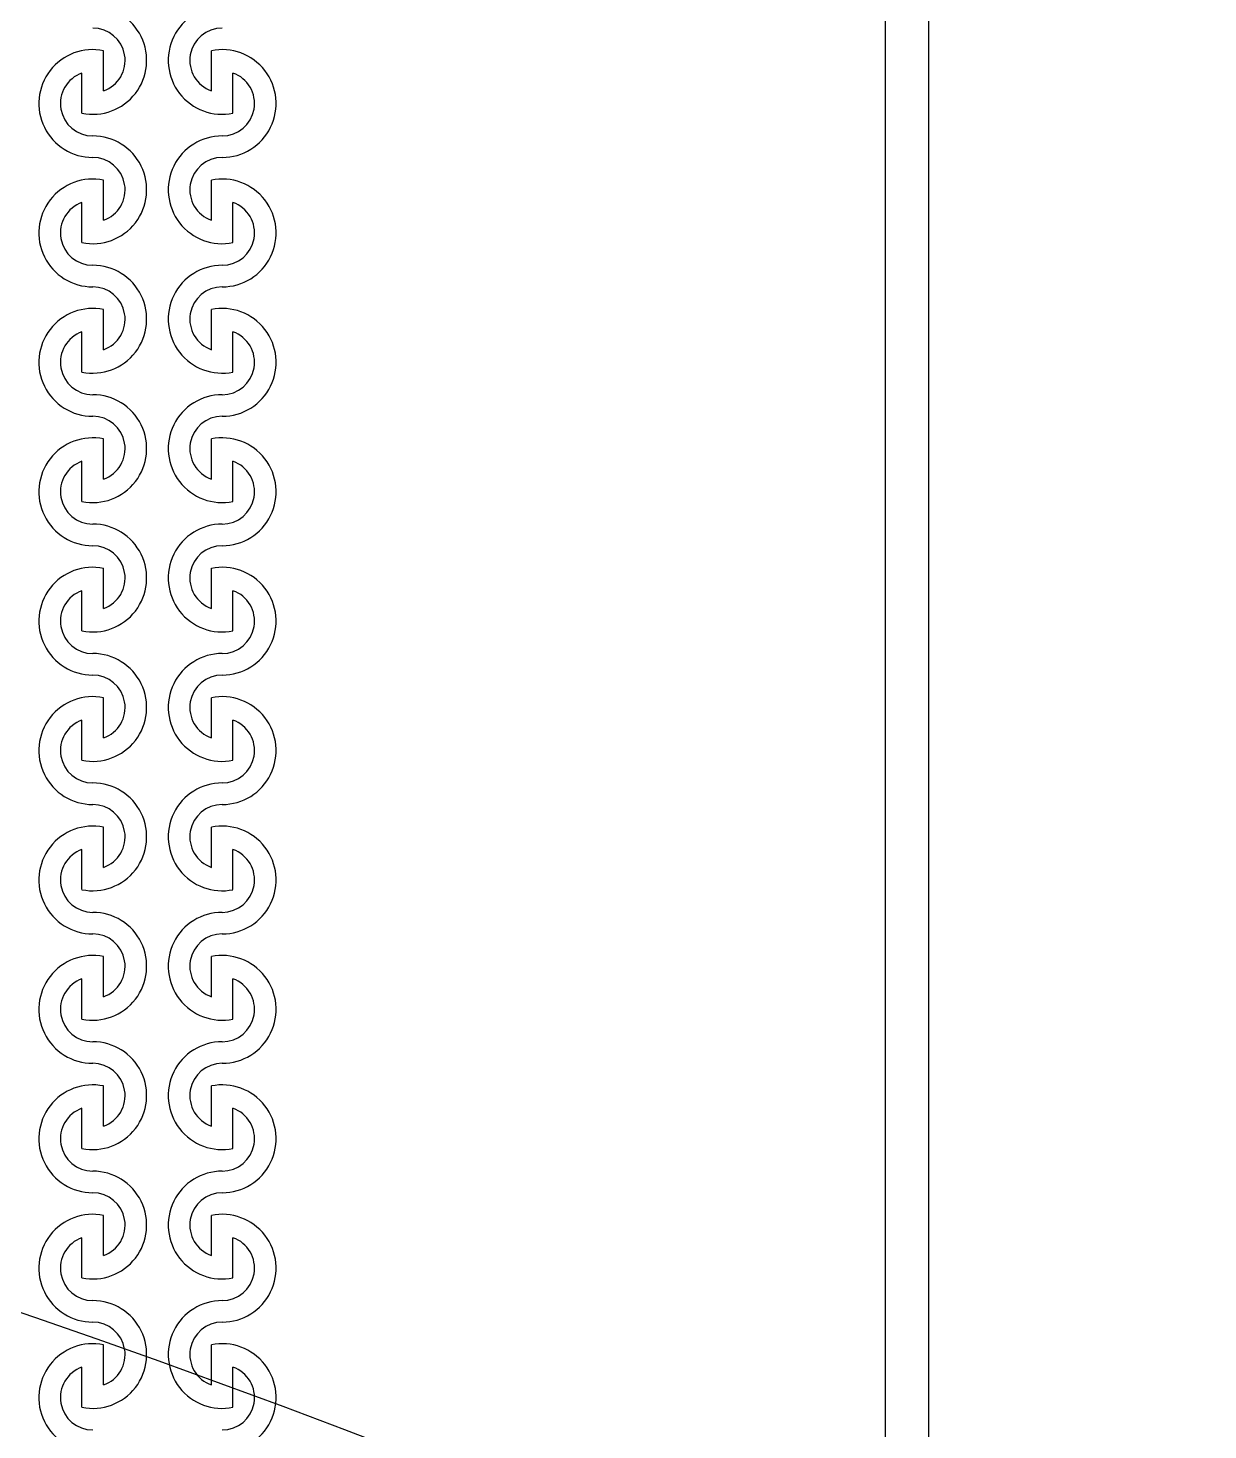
# Model space of a CAD drawing. Header units: millimetres. Extents: x 45556 to 173556, y 25313 to 153313.
# Drawn here: x 135205 to 137940, y 98688 to 101938 of the extents above; entities that cross this region are included whole.
import ezdxf

# ---------------------------------------------------------------- set-up
doc = ezdxf.new("R2010")
doc.units = ezdxf.units.MM
doc.layers.add('CLEAR', color=140, linetype='Continuous')

msp = doc.modelspace()

# ---------------------------------------------------------------- linework, layer by layer
for centre, radius in [((127056.2, 103313.2), 25000), ((127056.2, 103313.2), 15000), ((127056.2, 75313.2), 25000)]:
    msp.add_circle(centre, radius)
at = {"layer": 'CLEAR'}
for p, q in [((137191.9, 102900.4), (137191.9, 97213.2)), ((137291.9, 102859), (137291.9, 97171.8)), ((135379.8, 101792.5), (135379.8, 101885.7)), ((135379.8, 101792.5), (135379.8, 101885.7)), ((135379.8, 101792.5), (135379.8, 101885.7)), ((135379.8, 101792.5), (135379.8, 101885.7)), ((135629.8, 101792.5), (135629.8, 101885.7)), ((135629.8, 101792.5), (135629.8, 101885.7)), ((135629.8, 101792.5), (135629.8, 101885.7)), ((135629.8, 101792.5), (135629.8, 101885.7)), ((135329.8, 101740.8), (135329.8, 101833.9)), ((135329.8, 101740.8), (135329.8, 101833.9)), ((135329.8, 101740.8), (135329.8, 101833.9)), ((135329.8, 101740.8), (135329.8, 101833.9)), ((135679.8, 101740.8), (135679.8, 101833.9)), ((135679.8, 101740.8), (135679.8, 101833.9)), ((135679.8, 101740.8), (135679.8, 101833.9)), ((135679.8, 101740.8), (135679.8, 101833.9)), ((135379.8, 101492.5), (135379.8, 101585.7)), ((135379.8, 101492.5), (135379.8, 101585.7)), ((135379.8, 101492.5), (135379.8, 101585.7)), ((135379.8, 101492.5), (135379.8, 101585.7)), ((135629.8, 101492.5), (135629.8, 101585.7)), ((135629.8, 101492.5), (135629.8, 101585.7)), ((135629.8, 101492.5), (135629.8, 101585.7)), ((135629.8, 101492.5), (135629.8, 101585.7)), ((135329.8, 101440.8), (135329.8, 101533.9)), ((135329.8, 101440.8), (135329.8, 101533.9)), ((135329.8, 101440.8), (135329.8, 101533.9)), ((135329.8, 101440.8), (135329.8, 101533.9)), ((135679.8, 101440.8), (135679.8, 101533.9)), ((135679.8, 101440.8), (135679.8, 101533.9)), ((135679.8, 101440.8), (135679.8, 101533.9)), ((135679.8, 101440.8), (135679.8, 101533.9)), ((135379.8, 101192.5), (135379.8, 101285.7)), ((135379.8, 101192.5), (135379.8, 101285.7)), ((135379.8, 101192.5), (135379.8, 101285.7)), ((135379.8, 101192.5), (135379.8, 101285.7)), ((135629.8, 101192.5), (135629.8, 101285.7)), ((135629.8, 101192.5), (135629.8, 101285.7)), ((135629.8, 101192.5), (135629.8, 101285.7)), ((135629.8, 101192.5), (135629.8, 101285.7)), ((135329.8, 101140.8), (135329.8, 101233.9)), ((135329.8, 101140.8), (135329.8, 101233.9)), ((135329.8, 101140.8), (135329.8, 101233.9)), ((135329.8, 101140.8), (135329.8, 101233.9)), ((135679.8, 101140.8), (135679.8, 101233.9)), ((135679.8, 101140.8), (135679.8, 101233.9)), ((135679.8, 101140.8), (135679.8, 101233.9)), ((135679.8, 101140.8), (135679.8, 101233.9)), ((135379.8, 100892.5), (135379.8, 100985.7)), ((135379.8, 100892.5), (135379.8, 100985.7)), ((135379.8, 100892.5), (135379.8, 100985.7)), ((135379.8, 100892.5), (135379.8, 100985.7)), ((135629.8, 100892.5), (135629.8, 100985.7)), ((135629.8, 100892.5), (135629.8, 100985.7)), ((135629.8, 100892.5), (135629.8, 100985.7)), ((135629.8, 100892.5), (135629.8, 100985.7)), ((135329.8, 100840.8), (135329.8, 100933.9)), ((135329.8, 100840.8), (135329.8, 100933.9)), ((135329.8, 100840.8), (135329.8, 100933.9)), ((135329.8, 100840.8), (135329.8, 100933.9)), ((135679.8, 100840.8), (135679.8, 100933.9)), ((135679.8, 100840.8), (135679.8, 100933.9)), ((135679.8, 100840.8), (135679.8, 100933.9)), ((135679.8, 100840.8), (135679.8, 100933.9)), ((135379.8, 100592.5), (135379.8, 100685.7)), ((135379.8, 100592.5), (135379.8, 100685.7)), ((135379.8, 100592.5), (135379.8, 100685.7)), ((135379.8, 100592.5), (135379.8, 100685.7)), ((135629.8, 100592.5), (135629.8, 100685.7)), ((135629.8, 100592.5), (135629.8, 100685.7)), ((135629.8, 100592.5), (135629.8, 100685.7)), ((135629.8, 100592.5), (135629.8, 100685.7)), ((135329.8, 100540.8), (135329.8, 100633.9)), ((135329.8, 100540.8), (135329.8, 100633.9)), ((135329.8, 100540.8), (135329.8, 100633.9)), ((135329.8, 100540.8), (135329.8, 100633.9)), ((135679.8, 100540.8), (135679.8, 100633.9)), ((135679.8, 100540.8), (135679.8, 100633.9)), ((135679.8, 100540.8), (135679.8, 100633.9)), ((135679.8, 100540.8), (135679.8, 100633.9)), ((135379.8, 100292.5), (135379.8, 100385.7)), ((135379.8, 100292.5), (135379.8, 100385.7)), ((135379.8, 100292.5), (135379.8, 100385.7)), ((135379.8, 100292.5), (135379.8, 100385.7)), ((135629.8, 100292.5), (135629.8, 100385.7)), ((135629.8, 100292.5), (135629.8, 100385.7)), ((135629.8, 100292.5), (135629.8, 100385.7)), ((135629.8, 100292.5), (135629.8, 100385.7)), ((135329.8, 100240.8), (135329.8, 100333.9)), ((135329.8, 100240.8), (135329.8, 100333.9)), ((135329.8, 100240.8), (135329.8, 100333.9)), ((135329.8, 100240.8), (135329.8, 100333.9)), ((135679.8, 100240.8), (135679.8, 100333.9)), ((135679.8, 100240.8), (135679.8, 100333.9)), ((135679.8, 100240.8), (135679.8, 100333.9)), ((135679.8, 100240.8), (135679.8, 100333.9)), ((135379.8, 99992.5), (135379.8, 100085.7)), ((135379.8, 99992.5), (135379.8, 100085.7)), ((135379.8, 99992.5), (135379.8, 100085.7)), ((135379.8, 99992.5), (135379.8, 100085.7)), ((135629.8, 99992.5), (135629.8, 100085.7)), ((135629.8, 99992.5), (135629.8, 100085.7)), ((135629.8, 99992.5), (135629.8, 100085.7)), ((135629.8, 99992.5), (135629.8, 100085.7)), ((135329.8, 99940.8), (135329.8, 100033.9)), ((135329.8, 99940.8), (135329.8, 100033.9)), ((135329.8, 99940.8), (135329.8, 100033.9)), ((135329.8, 99940.8), (135329.8, 100033.9)), ((135679.8, 99940.8), (135679.8, 100033.9)), ((135679.8, 99940.8), (135679.8, 100033.9)), ((135679.8, 99940.8), (135679.8, 100033.9)), ((135679.8, 99940.8), (135679.8, 100033.9)), ((135379.8, 99692.5), (135379.8, 99785.7)), ((135379.8, 99692.5), (135379.8, 99785.7)), ((135379.8, 99692.5), (135379.8, 99785.7)), ((135379.8, 99692.5), (135379.8, 99785.7)), ((135629.8, 99692.5), (135629.8, 99785.7)), ((135629.8, 99692.5), (135629.8, 99785.7)), ((135629.8, 99692.5), (135629.8, 99785.7)), ((135629.8, 99692.5), (135629.8, 99785.7)), ((135329.8, 99640.8), (135329.8, 99733.9)), ((135329.8, 99640.8), (135329.8, 99733.9)), ((135329.8, 99640.8), (135329.8, 99733.9)), ((135329.8, 99640.8), (135329.8, 99733.9)), ((135679.8, 99640.8), (135679.8, 99733.9)), ((135679.8, 99640.8), (135679.8, 99733.9)), ((135679.8, 99640.8), (135679.8, 99733.9)), ((135679.8, 99640.8), (135679.8, 99733.9)), ((135379.8, 99392.5), (135379.8, 99485.7)), ((135379.8, 99392.5), (135379.8, 99485.7)), ((135379.8, 99392.5), (135379.8, 99485.7)), ((135379.8, 99392.5), (135379.8, 99485.7)), ((135629.8, 99392.5), (135629.8, 99485.7)), ((135629.8, 99392.5), (135629.8, 99485.7)), ((135629.8, 99392.5), (135629.8, 99485.7)), ((135629.8, 99392.5), (135629.8, 99485.7)), ((135329.8, 99340.8), (135329.8, 99433.9)), ((135329.8, 99340.8), (135329.8, 99433.9)), ((135329.8, 99340.8), (135329.8, 99433.9)), ((135329.8, 99340.8), (135329.8, 99433.9)), ((135679.8, 99340.8), (135679.8, 99433.9)), ((135679.8, 99340.8), (135679.8, 99433.9)), ((135679.8, 99340.8), (135679.8, 99433.9)), ((135679.8, 99340.8), (135679.8, 99433.9)), ((135379.8, 99092.5), (135379.8, 99185.7)), ((135379.8, 99092.5), (135379.8, 99185.7)), ((135379.8, 99092.5), (135379.8, 99185.7)), ((135379.8, 99092.5), (135379.8, 99185.7)), ((135629.8, 99092.5), (135629.8, 99185.7)), ((135629.8, 99092.5), (135629.8, 99185.7)), ((135629.8, 99092.5), (135629.8, 99185.7)), ((135629.8, 99092.5), (135629.8, 99185.7)), ((135329.8, 99040.8), (135329.8, 99133.9)), ((135329.8, 99040.8), (135329.8, 99133.9)), ((135329.8, 99040.8), (135329.8, 99133.9)), ((135329.8, 99040.8), (135329.8, 99133.9)), ((135679.8, 99040.8), (135679.8, 99133.9)), ((135679.8, 99040.8), (135679.8, 99133.9)), ((135679.8, 99040.8), (135679.8, 99133.9)), ((135679.8, 99040.8), (135679.8, 99133.9)), ((135379.8, 98792.5), (135379.8, 98885.7)), ((135379.8, 98792.5), (135379.8, 98885.7)), ((135379.8, 98792.5), (135379.8, 98885.7)), ((135379.8, 98792.5), (135379.8, 98885.7)), ((135629.8, 98792.5), (135629.8, 98885.7)), ((135629.8, 98792.5), (135629.8, 98885.7)), ((135629.8, 98792.5), (135629.8, 98885.7)), ((135629.8, 98792.5), (135629.8, 98885.7)), ((135329.8, 98740.8), (135329.8, 98833.9)), ((135329.8, 98740.8), (135329.8, 98833.9)), ((135329.8, 98740.8), (135329.8, 98833.9)), ((135329.8, 98740.8), (135329.8, 98833.9)), ((135679.8, 98740.8), (135679.8, 98833.9)), ((135679.8, 98740.8), (135679.8, 98833.9)), ((135679.8, 98740.8), (135679.8, 98833.9)), ((135679.8, 98740.8), (135679.8, 98833.9))]:
    msp.add_line(p, q, dxfattribs=at)
for centre, radius, start, end in [((135354.8, 101863.2), 125, 258.463, 90), ((135354.8, 101863.2), 125, 258.463, 90), ((135654.8, 101863.2), 125, 90, 281.537), ((135654.8, 101863.2), 125, 90, 281.537), ((135354.8, 101863.2), 75, 289.4712, 90), ((135354.8, 101863.2), 75, 289.4712, 90), ((135654.8, 101863.2), 75, 90, 250.5288), ((135654.8, 101863.2), 75, 90, 250.5288), ((135354.8, 101763.2), 125, 78.463, 270), ((135354.8, 101763.2), 125, 78.463, 270), ((135654.8, 101763.2), 125, 270, 101.537), ((135654.8, 101763.2), 125, 270, 101.537), ((135354.8, 101763.2), 75, 109.4712, 270), ((135354.8, 101763.2), 75, 109.4712, 270), ((135654.8, 101763.2), 75, 270, 70.5288), ((135654.8, 101763.2), 75, 270, 70.5288), ((135354.8, 101563.2), 125, 258.463, 90), ((135354.8, 101563.2), 125, 258.463, 90), ((135654.8, 101563.2), 125, 90, 281.537), ((135654.8, 101563.2), 125, 90, 281.537), ((135354.8, 101563.2), 75, 289.4712, 90), ((135354.8, 101563.2), 75, 289.4712, 90), ((135654.8, 101563.2), 75, 90, 250.5288), ((135654.8, 101563.2), 75, 90, 250.5288), ((135354.8, 101463.2), 125, 78.463, 270), ((135354.8, 101463.2), 125, 78.463, 270), ((135654.8, 101463.2), 125, 270, 101.537), ((135654.8, 101463.2), 125, 270, 101.537), ((135354.8, 101463.2), 75, 109.4712, 270), ((135354.8, 101463.2), 75, 109.4712, 270), ((135654.8, 101463.2), 75, 270, 70.5288), ((135654.8, 101463.2), 75, 270, 70.5288), ((135354.8, 101263.2), 125, 258.463, 90), ((135354.8, 101263.2), 125, 258.463, 90), ((135654.8, 101263.2), 125, 90, 281.537), ((135654.8, 101263.2), 125, 90, 281.537), ((135354.8, 101263.2), 75, 289.4712, 90), ((135354.8, 101263.2), 75, 289.4712, 90), ((135654.8, 101263.2), 75, 90, 250.5288), ((135654.8, 101263.2), 75, 90, 250.5288), ((135354.8, 101163.2), 125, 78.463, 270), ((135354.8, 101163.2), 125, 78.463, 270), ((135654.8, 101163.2), 125, 270, 101.537), ((135654.8, 101163.2), 125, 270, 101.537), ((135354.8, 101163.2), 75, 109.4712, 270), ((135354.8, 101163.2), 75, 109.4712, 270), ((135654.8, 101163.2), 75, 270, 70.5288), ((135654.8, 101163.2), 75, 270, 70.5288), ((135354.8, 100963.2), 125, 258.463, 90), ((135354.8, 100963.2), 125, 258.463, 90), ((135654.8, 100963.2), 125, 90, 281.537), ((135654.8, 100963.2), 125, 90, 281.537), ((135354.8, 100963.2), 75, 289.4712, 90), ((135354.8, 100963.2), 75, 289.4712, 90), ((135654.8, 100963.2), 75, 90, 250.5288), ((135654.8, 100963.2), 75, 90, 250.5288), ((135354.8, 100863.2), 125, 78.463, 270), ((135354.8, 100863.2), 125, 78.463, 270), ((135654.8, 100863.2), 125, 270, 101.537), ((135654.8, 100863.2), 125, 270, 101.537), ((135354.8, 100863.2), 75, 109.4712, 270), ((135354.8, 100863.2), 75, 109.4712, 270), ((135654.8, 100863.2), 75, 270, 70.5288), ((135654.8, 100863.2), 75, 270, 70.5288), ((135354.8, 100663.2), 125, 258.463, 90), ((135354.8, 100663.2), 125, 258.463, 90), ((135654.8, 100663.2), 125, 90, 281.537), ((135654.8, 100663.2), 125, 90, 281.537), ((135354.8, 100663.2), 75, 289.4712, 90), ((135354.8, 100663.2), 75, 289.4712, 90), ((135654.8, 100663.2), 75, 90, 250.5288), ((135654.8, 100663.2), 75, 90, 250.5288), ((135354.8, 100563.2), 125, 78.463, 270), ((135354.8, 100563.2), 125, 78.463, 270), ((135654.8, 100563.2), 125, 270, 101.537), ((135654.8, 100563.2), 125, 270, 101.537), ((135354.8, 100563.2), 75, 109.4712, 270), ((135354.8, 100563.2), 75, 109.4712, 270), ((135654.8, 100563.2), 75, 270, 70.5288), ((135654.8, 100563.2), 75, 270, 70.5288), ((135354.8, 100363.2), 125, 258.463, 90), ((135354.8, 100363.2), 125, 258.463, 90), ((135654.8, 100363.2), 125, 90, 281.537), ((135654.8, 100363.2), 125, 90, 281.537), ((135354.8, 100363.2), 75, 289.4712, 90), ((135354.8, 100363.2), 75, 289.4712, 90), ((135654.8, 100363.2), 75, 90, 250.5288), ((135654.8, 100363.2), 75, 90, 250.5288), ((135354.8, 100263.2), 125, 78.463, 270), ((135354.8, 100263.2), 125, 78.463, 270), ((135654.8, 100263.2), 125, 270, 101.537), ((135654.8, 100263.2), 125, 270, 101.537), ((135354.8, 100263.2), 75, 109.4712, 270), ((135354.8, 100263.2), 75, 109.4712, 270), ((135654.8, 100263.2), 75, 270, 70.5288), ((135654.8, 100263.2), 75, 270, 70.5288), ((135354.8, 100063.2), 125, 258.463, 90), ((135354.8, 100063.2), 125, 258.463, 90), ((135654.8, 100063.2), 125, 90, 281.537), ((135654.8, 100063.2), 125, 90, 281.537), ((135354.8, 100063.2), 75, 289.4712, 90), ((135354.8, 100063.2), 75, 289.4712, 90), ((135654.8, 100063.2), 75, 90, 250.5288), ((135654.8, 100063.2), 75, 90, 250.5288), ((135354.8, 99963.2), 125, 78.463, 270), ((135354.8, 99963.2), 125, 78.463, 270), ((135654.8, 99963.2), 125, 270, 101.537), ((135654.8, 99963.2), 125, 270, 101.537), ((135354.8, 99963.2), 75, 109.4712, 270), ((135354.8, 99963.2), 75, 109.4712, 270), ((135654.8, 99963.2), 75, 270, 70.5288), ((135654.8, 99963.2), 75, 270, 70.5288), ((135354.8, 99763.2), 125, 258.463, 90), ((135354.8, 99763.2), 125, 258.463, 90), ((135654.8, 99763.2), 125, 90, 281.537), ((135654.8, 99763.2), 125, 90, 281.537), ((135354.8, 99763.2), 75, 289.4712, 90), ((135354.8, 99763.2), 75, 289.4712, 90), ((135654.8, 99763.2), 75, 90, 250.5288), ((135654.8, 99763.2), 75, 90, 250.5288), ((135354.8, 99663.2), 125, 78.463, 270), ((135354.8, 99663.2), 125, 78.463, 270), ((135654.8, 99663.2), 125, 270, 101.537), ((135654.8, 99663.2), 125, 270, 101.537), ((135354.8, 99663.2), 75, 109.4712, 270), ((135354.8, 99663.2), 75, 109.4712, 270), ((135654.8, 99663.2), 75, 270, 70.5288), ((135654.8, 99663.2), 75, 270, 70.5288), ((135354.8, 99463.2), 125, 258.463, 90), ((135354.8, 99463.2), 125, 258.463, 90), ((135654.8, 99463.2), 125, 90, 281.537), ((135654.8, 99463.2), 125, 90, 281.537), ((135354.8, 99463.2), 75, 289.4712, 90), ((135354.8, 99463.2), 75, 289.4712, 90), ((135654.8, 99463.2), 75, 90, 250.5288), ((135654.8, 99463.2), 75, 90, 250.5288), ((135354.8, 99363.2), 125, 78.463, 270), ((135354.8, 99363.2), 125, 78.463, 270), ((135654.8, 99363.2), 125, 270, 101.537), ((135654.8, 99363.2), 125, 270, 101.537), ((135354.8, 99363.2), 75, 109.4712, 270), ((135354.8, 99363.2), 75, 109.4712, 270), ((135654.8, 99363.2), 75, 270, 70.5288), ((135654.8, 99363.2), 75, 270, 70.5288), ((135354.8, 99163.2), 125, 258.463, 90), ((135354.8, 99163.2), 125, 258.463, 90), ((135654.8, 99163.2), 125, 90, 281.537), ((135654.8, 99163.2), 125, 90, 281.537), ((135354.8, 99163.2), 75, 289.4712, 90), ((135354.8, 99163.2), 75, 289.4712, 90), ((135654.8, 99163.2), 75, 90, 250.5288), ((135654.8, 99163.2), 75, 90, 250.5288), ((135354.8, 99063.2), 125, 78.463, 270), ((135354.8, 99063.2), 125, 78.463, 270), ((135654.8, 99063.2), 125, 270, 101.537), ((135654.8, 99063.2), 125, 270, 101.537), ((135354.8, 99063.2), 75, 109.4712, 270), ((135354.8, 99063.2), 75, 109.4712, 270), ((135654.8, 99063.2), 75, 270, 70.5288), ((135654.8, 99063.2), 75, 270, 70.5288), ((135354.8, 98863.2), 125, 258.463, 90), ((135354.8, 98863.2), 125, 258.463, 90), ((135654.8, 98863.2), 125, 90, 281.537), ((135654.8, 98863.2), 125, 90, 281.537), ((135354.8, 98863.2), 75, 289.4712, 90), ((135354.8, 98863.2), 75, 289.4712, 90), ((135654.8, 98863.2), 75, 90, 250.5288), ((135654.8, 98863.2), 75, 90, 250.5288), ((135354.8, 98763.2), 125, 78.463, 270), ((135354.8, 98763.2), 125, 78.463, 270), ((135654.8, 98763.2), 125, 270, 101.537), ((135654.8, 98763.2), 125, 270, 101.537), ((135354.8, 98763.2), 75, 109.4712, 270), ((135354.8, 98763.2), 75, 109.4712, 270), ((135654.8, 98763.2), 75, 270, 70.5288), ((135654.8, 98763.2), 75, 270, 70.5288)]:
    msp.add_arc(centre, radius, start, end, dxfattribs=at)

doc.saveas('drawing.dxf')
